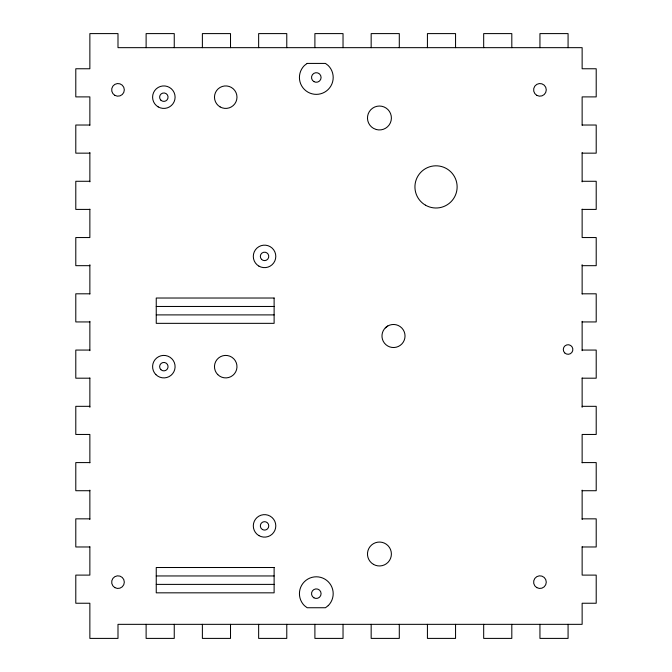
<?xml version="1.0" encoding="UTF-8"?>
<svg xmlns="http://www.w3.org/2000/svg" width="672" height="672" viewBox="0 0 672 672"><rect width="100%" height="100%" fill="white"/><g stroke="black" fill="none" stroke-linecap="round" stroke-linejoin="round"><path stroke-width="1.01" d="M385.342 327.844L387.736 326.012A11.533 11.533 0 0 1 405.031 336A11.533 11.533 0 0 1 387.736 345.988A11.533 11.533 0 0 1 387.736 326.012M89.863 125.026L75.793 125.026L75.793 153.157L89.863 153.157M582.137 125.026L596.207 125.026L596.207 153.157L582.137 153.157M89.863 181.28L75.793 181.28L75.793 209.412L89.863 209.412M582.137 181.28L596.207 181.28L596.207 209.412L582.137 209.412M89.863 265.675L75.793 265.675L75.793 237.544L89.863 237.544L89.863 209.135M582.137 265.675L596.207 265.675L596.207 237.544L582.137 237.544L582.137 209.135M89.863 293.807L75.793 293.807L75.793 321.938L89.863 321.938M582.137 293.807L596.207 293.807L596.207 321.938L582.137 321.938M156.248 306.466L274.117 306.466M156.248 314.899L274.117 314.899M89.863 350.062L75.793 350.062L75.793 378.193L89.863 378.193M582.137 350.062L596.207 350.062L596.207 378.193L582.137 378.193M89.863 406.325L75.793 406.325L75.793 434.456L89.863 434.456L89.863 462.865M582.137 406.325L596.207 406.325L596.207 434.456L582.137 434.456L582.137 462.865M89.863 462.588L75.793 462.588L75.793 490.72L89.863 490.72M582.137 462.588L596.207 462.588L596.207 490.72L582.137 490.72M89.863 518.843L75.793 518.843L75.793 546.974L89.863 546.974M582.137 518.843L596.207 518.843L596.207 546.974L582.137 546.974M156.248 575.954L274.117 575.954M156.248 584.388L274.117 584.388M582.137 125.252L582.137 96.894L596.207 96.894L596.207 68.762L582.137 68.762L582.137 47.662L117.995 47.662L117.995 33.6L89.863 33.6L89.863 68.762L75.793 68.762L75.793 96.894L89.863 96.894L89.863 125.252M582.137 152.51L582.137 181.868M582.137 264.701L582.137 294.059M582.137 321.325L582.137 350.675M582.137 377.941L582.137 407.299M582.137 490.132L582.137 519.49M582.137 546.748L582.137 575.106L596.207 575.106L596.207 603.238L582.137 603.238L582.137 624.338L117.995 624.338L117.995 638.4L89.863 638.4L89.863 603.238L75.793 603.238L75.793 575.106L89.863 575.106L89.863 546.748M568.075 47.662L568.075 33.6L539.944 33.6L539.944 47.662M568.075 624.338L568.075 638.4L539.944 638.4L539.944 624.338M511.812 47.662L511.812 33.6L483.68 33.6L483.68 47.662M511.812 624.338L511.812 638.4L483.68 638.4L483.68 624.338M455.557 47.662L455.557 33.6L427.426 33.6L427.426 47.662M455.557 624.338L455.557 638.4L427.426 638.4L427.426 624.338M399.294 47.662L399.294 33.6L371.162 33.6L371.162 47.662M399.294 624.338L399.294 638.4L371.162 638.4L371.162 624.338M343.031 47.662L343.031 33.6L314.899 33.6L314.899 47.662M343.031 624.338L343.031 638.4L314.899 638.4L314.899 624.338M286.776 47.662L286.776 33.6L258.644 33.6L258.644 47.662M286.776 624.338L286.776 638.4L258.644 638.4L258.644 624.338M230.513 47.662L230.513 33.6L202.381 33.6L202.381 47.662M230.513 624.338L230.513 638.4L202.381 638.4L202.381 624.338M174.25 47.662L174.25 33.6L146.118 33.6L146.118 47.662M174.25 624.338L174.25 638.4L146.118 638.4L146.118 624.338M89.863 152.51L89.863 181.868M89.863 264.701L89.863 294.059M89.863 321.325L89.863 350.675M89.863 377.941L89.863 407.299M89.863 490.132L89.863 519.49M307.154 63.42L304.374 65.545A16.876 16.876 0 0 0 304.374 89.418A16.876 16.876 0 0 0 328.247 89.418A16.876 16.876 0 0 0 328.247 65.545L325.466 63.42L307.154 63.42M328.247 605.606L325.466 607.74L307.154 607.74L304.374 605.606A16.876 16.876 0 0 1 304.374 581.742A16.876 16.876 0 0 1 328.247 581.742A16.876 16.876 0 0 1 328.247 605.606M274.117 298.024L156.248 298.024L156.248 323.341L274.117 323.341L274.117 298.024M274.117 567.512L156.248 567.512L156.248 592.83L274.117 592.83L274.117 567.512M376.345 129.536L373.456 128.344A11.953 11.953 0 0 1 372.582 108.2A11.953 11.953 0 0 1 391.213 115.912A11.953 11.953 0 0 1 376.345 129.536M158.214 106.915A11.256 11.256 0 0 0 175.098 97.171A11.256 11.256 0 0 0 158.214 87.427A11.256 11.256 0 0 0 158.214 106.915M155.887 374.615A11.256 11.256 0 0 0 174.712 369.575A11.256 11.256 0 0 0 160.927 355.79A11.256 11.256 0 0 0 155.887 374.615M258.922 266.137A11.256 11.256 0 0 0 275.797 256.393A11.256 11.256 0 0 0 258.922 246.649A11.256 11.256 0 0 0 258.922 266.137M258.922 535.626A11.256 11.256 0 0 0 275.797 525.882A11.256 11.256 0 0 0 258.922 516.138A11.256 11.256 0 0 0 258.922 535.626M220.105 106.915A11.256 11.256 0 0 0 236.981 97.171A11.256 11.256 0 0 0 220.105 87.427A11.256 11.256 0 0 0 220.105 106.915M217.77 374.615A11.256 11.256 0 0 0 236.594 369.575A11.256 11.256 0 0 0 222.818 355.79A11.256 11.256 0 0 0 217.77 374.615M313.916 597.811A4.78 4.78 0 0 0 321.09 593.67A4.78 4.78 0 0 0 313.916 589.529A4.78 4.78 0 0 0 313.916 597.811M313.916 81.623A4.78 4.78 0 0 0 321.09 77.482A4.78 4.78 0 0 0 313.916 73.34A4.78 4.78 0 0 0 313.916 81.623M564.69 352.884A4.78 4.78 0 0 0 572.695 350.742A4.78 4.78 0 0 0 566.84 344.887A4.78 4.78 0 0 0 564.69 352.884M373.456 564.362A11.953 11.953 0 0 0 391.39 554.005A11.953 11.953 0 0 0 373.456 543.656A11.953 11.953 0 0 0 373.456 564.362M114.828 95.34A6.325 6.325 0 0 0 124.32 89.863A6.325 6.325 0 0 0 114.828 84.378A6.325 6.325 0 0 0 114.828 95.34M114.828 587.622A6.325 6.325 0 0 0 124.32 582.137A6.325 6.325 0 0 0 114.828 576.66A6.325 6.325 0 0 0 114.828 587.622M160.86 100.162A4.217 4.217 0 0 0 167.916 98.263A4.217 4.217 0 0 0 162.75 93.097A4.217 4.217 0 0 0 160.86 100.162M261.568 259.375A4.217 4.217 0 0 0 268.624 257.485A4.217 4.217 0 0 0 263.458 252.319A4.217 4.217 0 0 0 261.568 259.375M160.86 369.642A4.217 4.217 0 0 0 167.916 367.752A4.217 4.217 0 0 0 162.75 362.586A4.217 4.217 0 0 0 160.86 369.642M262.441 529.536A4.217 4.217 0 0 0 268.766 525.882A4.217 4.217 0 0 0 262.441 522.228A4.217 4.217 0 0 0 262.441 529.536M536.777 95.34A6.325 6.325 0 0 0 546.277 89.863A6.325 6.325 0 0 0 536.777 84.378A6.325 6.325 0 0 0 536.777 95.34M536.777 587.622A6.325 6.325 0 0 0 546.277 582.137A6.325 6.325 0 0 0 536.777 576.66A6.325 6.325 0 0 0 536.777 587.622M425.477 205.178A21.101 21.101 0 0 0 457.128 186.908A21.101 21.101 0 0 0 425.477 168.638A21.101 21.101 0 0 0 425.477 205.178"/></g></svg>
